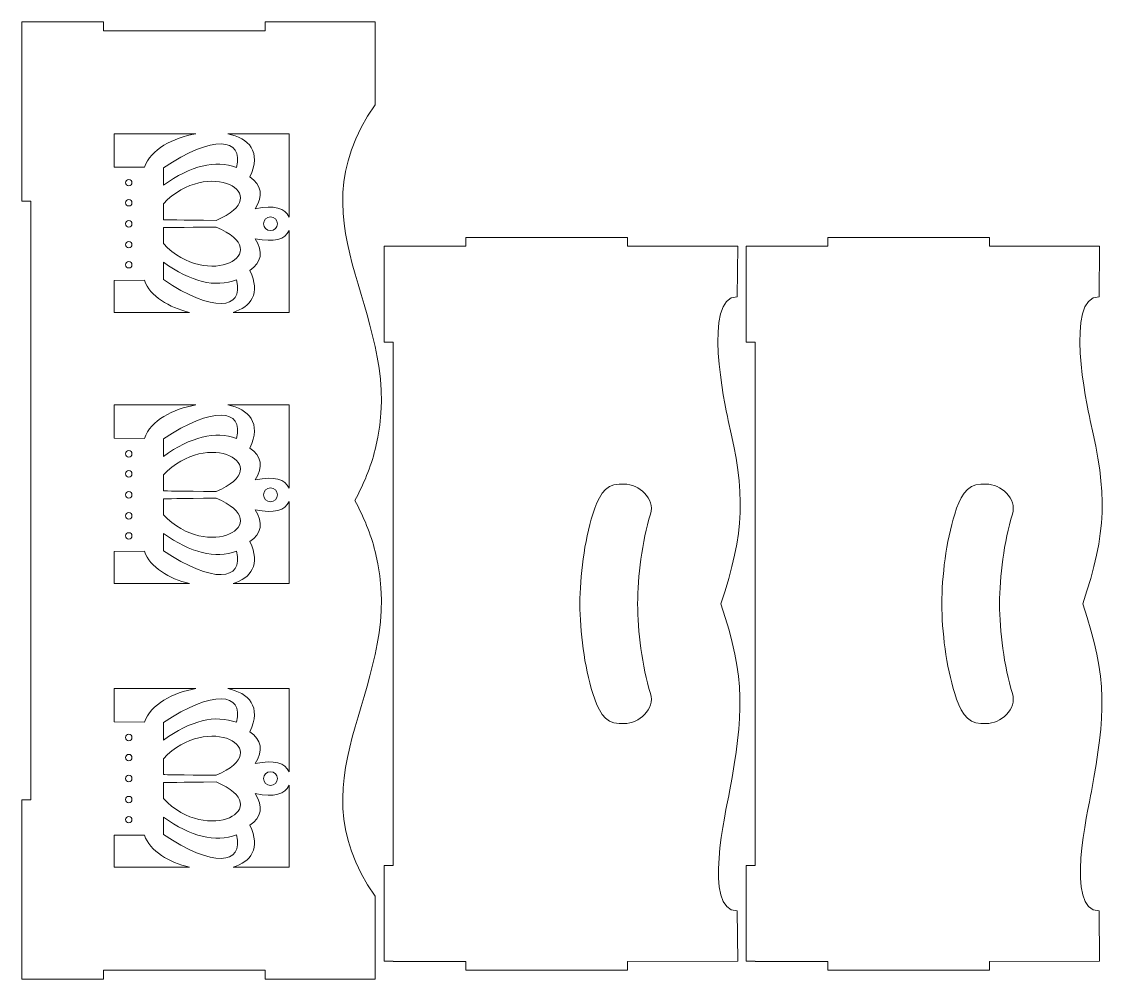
# Model space of a CAD drawing. Header units: millimetres. Extents: x -1460 to 1460, y -777 to 775.
# Drawn here: x -72.3 to 290.7, y 82.1 to 402.1 of the extents above; entities that cross this region are included whole.
import ezdxf

# ---------------------------------------------------------------- set-up
doc = ezdxf.new("R2010")
doc.units = ezdxf.units.MM
doc.header["$MEASUREMENT"] = 0
doc.layers.add('Camada 1', color=7, linetype='Continuous')

msp = doc.modelspace()

# ---------------------------------------------------------------- linework, layer by layer
at = {"layer": 'Camada 1', "color": 250, "lineweight": 20}
for points, knots in [([(-69.2511, 342.1057), (-69.2511, 342.1057), (-69.2511, 142.1083), (-69.2511, 142.1083), (-69.2511, 142.1083), (-69.2511, 142.1083), (-72.2511, 142.1083), (-72.2511, 142.1083), (-72.2511, 142.1083), (-72.2511, 142.1083), (-72.2511, 85.1069), (-72.2511, 85.1069), (-72.2511, 85.1069), (-72.2511, 85.1069), (-72.2486, 82.1069), (-72.2486, 82.1069), (-72.2486, 82.1069), (-72.2486, 82.1069), (-62.1142, 82.1069), (-62.1142, 82.1069), (-62.1142, 82.1069), (-62.1142, 82.1069), (-44.9745, 82.1069), (-44.9745, 82.1069), (-44.9745, 82.1069), (-44.9745, 82.1069), (-44.9745, 85.1069), (-44.9745, 85.1069), (-44.9745, 85.1069), (-44.9745, 85.1069), (9.0255, 85.1069), (9.0255, 85.1069), (9.0255, 85.1069), (9.0255, 85.1069), (9.0255, 82.1069), (9.0255, 82.1069), (9.0255, 82.1069), (9.0255, 82.1069), (45.8179, 82.1069), (45.8179, 82.1069), (45.8179, 82.1069), (45.8179, 82.1069), (45.8179, 109.8482), (45.8179, 109.8482), (45.8179, 109.8482), (16.4971, 151.4096), (57.2061, 180.7531), (45.8179, 225.0283), (45.8179, 225.0283), (44.2788, 231.012), (42.0059, 236.6974), (38.9831, 242.1069), (38.9831, 242.1069), (42.0059, 247.5164), (44.2788, 253.2018), (45.8179, 259.1855), (45.8179, 259.1855), (57.2056, 303.4588), (16.5007, 332.8006), (45.8143, 374.3603), (45.8143, 374.3603), (45.8143, 374.3603), (45.8179, 374.3658), (45.8179, 374.3658), (45.8179, 374.3658), (45.8179, 374.3658), (45.8179, 402.1069), (45.8179, 402.1069), (45.8179, 402.1069), (45.8179, 402.1069), (9.0255, 402.1069), (9.0255, 402.1069), (9.0255, 402.1069), (9.0255, 402.1069), (9.0255, 399.1069), (9.0255, 399.1069), (9.0255, 399.1069), (9.0255, 399.1069), (-44.9745, 399.1069), (-44.9745, 399.1069), (-44.9745, 399.1069), (-44.9745, 399.1069), (-44.9745, 402.1069), (-44.9745, 402.1069), (-44.9745, 402.1069), (-44.9745, 402.1069), (-62.1142, 402.1069), (-62.1142, 402.1069), (-62.1142, 402.1069), (-62.1142, 402.1069), (-72.2486, 402.1069), (-72.2486, 402.1069), (-72.2486, 402.1069), (-72.2486, 402.1069), (-72.2511, 399.1069), (-72.2511, 399.1069), (-72.2511, 399.1069), (-72.2511, 399.1069), (-72.2511, 342.1057), (-72.2511, 342.1057), (-72.2511, 342.1057), (-72.2511, 342.1057), (-69.2511, 342.1057), (-69.2511, 342.1057)], [0, 0, 0, 0, 0.03703704, 0.03703704, 0.03703704, 0.03703704, 0.07407407, 0.07407407, 0.07407407, 0.07407407, 0.11111111, 0.11111111, 0.11111111, 0.11111111, 0.14814815, 0.14814815, 0.14814815, 0.14814815, 0.18518519, 0.18518519, 0.18518519, 0.18518519, 0.22222222, 0.22222222, 0.22222222, 0.22222222, 0.25925926, 0.25925926, 0.25925926, 0.25925926, 0.2962963, 0.2962963, 0.2962963, 0.2962963, 0.33333333, 0.33333333, 0.33333333, 0.33333333, 0.37037037, 0.37037037, 0.37037037, 0.37037037, 0.40740741, 0.40740741, 0.40740741, 0.40740741, 0.44444444, 0.44444444, 0.44444444, 0.44444444, 0.48148148, 0.48148148, 0.48148148, 0.48148148, 0.51851852, 0.51851852, 0.51851852, 0.51851852, 0.55555556, 0.55555556, 0.55555556, 0.55555556, 0.59259259, 0.59259259, 0.59259259, 0.59259259, 0.62962963, 0.62962963, 0.62962963, 0.62962963, 0.66666667, 0.66666667, 0.66666667, 0.66666667, 0.7037037, 0.7037037, 0.7037037, 0.7037037, 0.74074074, 0.74074074, 0.74074074, 0.74074074, 0.77777778, 0.77777778, 0.77777778, 0.77777778, 0.81481481, 0.81481481, 0.81481481, 0.81481481, 0.85185185, 0.85185185, 0.85185185, 0.85185185, 0.88888889, 0.88888889, 0.88888889, 0.88888889, 0.92592593, 0.92592593, 0.92592593, 0.92592593, 1, 1, 1, 1]), ([(-41.3923, 364.657), (-41.3923, 364.657), (-14.0591, 364.657), (-14.0591, 364.657), (-14.0591, 364.657), (-21.6979, 363.3503), (-29.1485, 359.4382), (-31.2992, 353.4673), (-31.2992, 353.4673), (-31.2992, 353.4673), (-41.3923, 353.5168), (-41.3923, 353.5168), (-41.3923, 353.5168), (-41.3923, 353.5168), (-41.3923, 364.657), (-41.3923, 364.657)], [0, 0, 0, 0, 0.2, 0.2, 0.2, 0.2, 0.4, 0.4, 0.4, 0.4, 0.6, 0.6, 0.6, 0.6, 1, 1, 1, 1]), ([(-24.9206, 353.2911), (-8.4937, 364.2666), (1.8989, 363.5334), (-0.5066, 353.4011), (-0.5066, 353.4011), (-7.6198, 356.0257), (-15.7485, 354.0464), (-24.8927, 347.4632), (-24.8927, 347.4632), (-24.8927, 347.4632), (-24.9206, 353.2911), (-24.9206, 353.2911)], [0, 0, 0, 0, 0.25, 0.25, 0.25, 0.25, 0.5, 0.5, 0.5, 0.5, 1, 1, 1, 1]), ([(17.0277, 364.657), (17.0277, 364.657), (17.0277, 336.818), (17.0277, 336.818), (17.0277, 336.818), (15.8235, 339.9127), (12.0839, 340.8709), (5.7482, 339.6123), (5.7482, 339.6123), (8.5052, 343.9721), (7.9049, 347.5093), (3.9472, 350.2236), (3.9472, 350.2236), (7.9922, 358.6437), (3.5545, 363.2395), (-3.4114, 364.657), (-3.4114, 364.657), (-3.4114, 364.657), (17.0277, 364.657), (17.0277, 364.657)], [0, 0, 0, 0, 0.16666667, 0.16666667, 0.16666667, 0.16666667, 0.33333333, 0.33333333, 0.33333333, 0.33333333, 0.5, 0.5, 0.5, 0.5, 0.66666667, 0.66666667, 0.66666667, 0.66666667, 1, 1, 1, 1]), ([(-24.9199, 341.25), (-10.2583, 357.0189), (13.3767, 344.4454), (-7.2968, 335.6964), (-7.2968, 335.6964), (-19.3205, 335.843), (-24.3442, 335.9133), (-24.9205, 335.9133), (-24.9205, 335.9133), (-24.9201, 339.7455), (-24.9199, 341.5245), (-24.9199, 341.25)], [0, 0, 0, 0, 0.25, 0.25, 0.25, 0.25, 0.5, 0.5, 0.5, 0.5, 1, 1, 1, 1]), ([(-35.428, 348.3162), (-35.428, 347.724), (-35.9024, 347.244), (-36.4876, 347.244), (-36.4876, 347.244), (-37.0729, 347.244), (-37.5472, 347.724), (-37.5472, 348.3162), (-37.5472, 348.3162), (-37.5472, 348.9084), (-37.0729, 349.3885), (-36.4876, 349.3885), (-36.4876, 349.3885), (-35.9024, 349.3885), (-35.428, 348.9084), (-35.428, 348.3162)], [0, 0, 0, 0, 0.2, 0.2, 0.2, 0.2, 0.4, 0.4, 0.4, 0.4, 0.6, 0.6, 0.6, 0.6, 1, 1, 1, 1]), ([(-35.428, 341.6078), (-35.428, 341.0157), (-35.9024, 340.5356), (-36.4876, 340.5356), (-36.4876, 340.5356), (-37.0729, 340.5356), (-37.5472, 341.0157), (-37.5472, 341.6078), (-37.5472, 341.6078), (-37.5472, 342.2), (-37.0729, 342.6801), (-36.4876, 342.6801), (-36.4876, 342.6801), (-35.9024, 342.6801), (-35.428, 342.2), (-35.428, 341.6078)], [0, 0, 0, 0, 0.2, 0.2, 0.2, 0.2, 0.4, 0.4, 0.4, 0.4, 0.6, 0.6, 0.6, 0.6, 1, 1, 1, 1]), ([(-35.4286, 334.5987), (-35.4286, 334.5987), (-35.428, 334.5639), (-35.428, 334.5639), (-35.428, 334.5639), (-35.428, 333.9717), (-35.9024, 333.4917), (-36.4876, 333.4917), (-36.4876, 333.4917), (-37.0729, 333.4917), (-37.5472, 333.9717), (-37.5472, 334.5639), (-37.5472, 334.5639), (-37.5472, 334.5639), (-37.5467, 334.5985), (-37.5467, 334.5985), (-37.5467, 334.5985), (-37.5467, 334.5985), (-37.5472, 334.6333), (-37.5472, 334.6333), (-37.5472, 334.6333), (-37.5472, 335.2255), (-37.0729, 335.7055), (-36.4876, 335.7055), (-36.4876, 335.7055), (-35.9024, 335.7055), (-35.428, 335.2255), (-35.428, 334.6333), (-35.428, 334.6333), (-35.428, 334.6333), (-35.4286, 334.5987), (-35.4286, 334.5987)], [0, 0, 0, 0, 0.11111111, 0.11111111, 0.11111111, 0.11111111, 0.22222222, 0.22222222, 0.22222222, 0.22222222, 0.33333333, 0.33333333, 0.33333333, 0.33333333, 0.44444444, 0.44444444, 0.44444444, 0.44444444, 0.55555556, 0.55555556, 0.55555556, 0.55555556, 0.66666667, 0.66666667, 0.66666667, 0.66666667, 0.77777778, 0.77777778, 0.77777778, 0.77777778, 1, 1, 1, 1]), ([(10.8267, 336.904), (12.1009, 336.904), (13.134, 335.8724), (13.1362, 334.5987), (13.1362, 334.5987), (13.134, 333.3248), (12.1009, 332.2932), (10.8267, 332.2932), (10.8267, 332.2932), (9.5526, 332.2932), (8.5195, 333.3248), (8.5173, 334.5985), (8.5173, 334.5985), (8.5195, 335.8724), (9.5526, 336.904), (10.8267, 336.904)], [0, 0, 0, 0, 0.2, 0.2, 0.2, 0.2, 0.4, 0.4, 0.4, 0.4, 0.6, 0.6, 0.6, 0.6, 1, 1, 1, 1]), ([(-24.9205, 333.2839), (-24.3442, 333.2839), (-19.3205, 333.3542), (-7.2968, 333.5008), (-7.2968, 333.5008), (13.3767, 324.7518), (-10.2583, 312.1783), (-24.9199, 327.9472), (-24.9199, 327.9472), (-24.9199, 327.6727), (-24.9201, 329.4517), (-24.9205, 333.2839)], [0, 0, 0, 0, 0.25, 0.25, 0.25, 0.25, 0.5, 0.5, 0.5, 0.5, 1, 1, 1, 1]), ([(5.7482, 329.5849), (12.0839, 328.3263), (15.8235, 329.2845), (17.0277, 332.3791), (17.0277, 332.3791), (17.0277, 332.3791), (17.0277, 304.9769), (17.0277, 304.9769), (17.0277, 304.9769), (17.0277, 304.9769), (-1.672, 304.9769), (-1.672, 304.9769), (-1.672, 304.9769), (4.2556, 306.7777), (7.644, 311.2784), (3.9472, 318.9736), (3.9472, 318.9736), (7.9049, 321.6879), (8.5052, 325.2251), (5.7482, 329.5849)], [0, 0, 0, 0, 0.16666667, 0.16666667, 0.16666667, 0.16666667, 0.33333333, 0.33333333, 0.33333333, 0.33333333, 0.5, 0.5, 0.5, 0.5, 0.66666667, 0.66666667, 0.66666667, 0.66666667, 1, 1, 1, 1]), ([(-35.428, 327.5894), (-35.428, 326.9972), (-35.9024, 326.5171), (-36.4876, 326.5171), (-36.4876, 326.5171), (-37.0729, 326.5171), (-37.5472, 326.9972), (-37.5472, 327.5894), (-37.5472, 327.5894), (-37.5472, 328.1815), (-37.0729, 328.6616), (-36.4876, 328.6616), (-36.4876, 328.6616), (-35.9024, 328.6616), (-35.428, 328.1815), (-35.428, 327.5894)], [0, 0, 0, 0, 0.2, 0.2, 0.2, 0.2, 0.4, 0.4, 0.4, 0.4, 0.6, 0.6, 0.6, 0.6, 1, 1, 1, 1]), ([(51.8179, 295.03), (51.8179, 295.03), (51.8179, 120.1292), (51.8179, 120.1292), (51.8179, 120.1292), (51.8179, 120.1292), (48.8179, 120.1292), (48.8179, 120.1292), (48.8179, 120.1292), (48.8179, 120.1292), (48.8179, 88.1069), (48.8179, 88.1069), (48.8179, 88.1069), (48.8179, 88.1069), (51.8179, 88.1069), (51.8179, 88.1069), (51.8179, 88.1069), (51.8179, 88.1069), (51.8179, 88.1044), (51.8179, 88.1044), (51.8179, 88.1044), (51.8179, 88.1044), (76.092, 88.0846), (76.092, 88.0846), (76.092, 88.0846), (76.092, 88.0846), (76.092, 85.1069), (76.092, 85.1069), (76.092, 85.1069), (76.092, 85.1069), (130.092, 85.1069), (130.092, 85.1069), (130.092, 85.1069), (130.092, 85.1069), (130.092, 88.0846), (130.092, 88.0846), (130.092, 88.0846), (130.092, 88.0846), (166.8844, 88.1069), (166.8844, 88.1069), (166.8844, 88.1069), (166.8844, 88.1069), (166.7077, 104.9522), (166.7077, 104.9522), (166.7077, 104.9522), (155.0836, 104.9522), (163.0282, 138.6162), (164.1661, 144.8829), (164.1661, 144.8829), (168.7929, 170.3621), (169.7791, 182.4796), (161.2435, 207.5796), (161.2435, 207.5796), (169.3772, 231.4976), (169.4676, 244.4941), (163.7473, 268.8705), (163.7473, 268.8705), (162.6043, 273.7417), (155.0414, 310.207), (166.7077, 310.207), (166.7077, 310.207), (166.7077, 310.207), (166.8844, 327.0523), (166.8844, 327.0523), (166.8844, 327.0523), (166.8844, 327.0523), (130.092, 327.0746), (130.092, 327.0746), (130.092, 327.0746), (130.092, 327.0746), (130.092, 330.0523), (130.092, 330.0523), (130.092, 330.0523), (130.092, 330.0523), (76.092, 330.0523), (76.092, 330.0523), (76.092, 330.0523), (76.092, 330.0523), (76.092, 327.0746), (76.092, 327.0746), (76.092, 327.0746), (76.092, 327.0746), (51.8179, 327.0548), (51.8179, 327.0548), (51.8179, 327.0548), (51.8179, 327.0548), (51.8179, 327.0523), (51.8179, 327.0523), (51.8179, 327.0523), (51.8179, 327.0523), (48.8179, 327.0523), (48.8179, 327.0523), (48.8179, 327.0523), (48.8179, 327.0523), (48.8179, 295.03), (48.8179, 295.03), (48.8179, 295.03), (48.8179, 295.03), (51.8179, 295.03), (51.8179, 295.03)], [0, 0, 0, 0, 0.03846154, 0.03846154, 0.03846154, 0.03846154, 0.07692308, 0.07692308, 0.07692308, 0.07692308, 0.11538462, 0.11538462, 0.11538462, 0.11538462, 0.15384615, 0.15384615, 0.15384615, 0.15384615, 0.19230769, 0.19230769, 0.19230769, 0.19230769, 0.23076923, 0.23076923, 0.23076923, 0.23076923, 0.26923077, 0.26923077, 0.26923077, 0.26923077, 0.30769231, 0.30769231, 0.30769231, 0.30769231, 0.34615385, 0.34615385, 0.34615385, 0.34615385, 0.38461538, 0.38461538, 0.38461538, 0.38461538, 0.42307692, 0.42307692, 0.42307692, 0.42307692, 0.46153846, 0.46153846, 0.46153846, 0.46153846, 0.5, 0.5, 0.5, 0.5, 0.53846154, 0.53846154, 0.53846154, 0.53846154, 0.57692308, 0.57692308, 0.57692308, 0.57692308, 0.61538462, 0.61538462, 0.61538462, 0.61538462, 0.65384615, 0.65384615, 0.65384615, 0.65384615, 0.69230769, 0.69230769, 0.69230769, 0.69230769, 0.73076923, 0.73076923, 0.73076923, 0.73076923, 0.76923077, 0.76923077, 0.76923077, 0.76923077, 0.80769231, 0.80769231, 0.80769231, 0.80769231, 0.84615385, 0.84615385, 0.84615385, 0.84615385, 0.88461538, 0.88461538, 0.88461538, 0.88461538, 0.92307692, 0.92307692, 0.92307692, 0.92307692, 1, 1, 1, 1]), ([(172.7077, 295.03), (172.7077, 295.03), (172.7077, 120.1292), (172.7077, 120.1292), (172.7077, 120.1292), (172.7077, 120.1292), (169.7077, 120.1292), (169.7077, 120.1292), (169.7077, 120.1292), (169.7077, 120.1292), (169.7077, 88.1069), (169.7077, 88.1069), (169.7077, 88.1069), (169.7077, 88.1069), (172.7077, 88.1069), (172.7077, 88.1069), (172.7077, 88.1069), (172.7077, 88.1069), (172.7077, 88.1044), (172.7077, 88.1044), (172.7077, 88.1044), (172.7077, 88.1044), (196.9818, 88.0846), (196.9818, 88.0846), (196.9818, 88.0846), (196.9818, 88.0846), (196.9818, 85.1069), (196.9818, 85.1069), (196.9818, 85.1069), (196.9818, 85.1069), (250.9818, 85.1069), (250.9818, 85.1069), (250.9818, 85.1069), (250.9818, 85.1069), (250.9818, 88.0846), (250.9818, 88.0846), (250.9818, 88.0846), (250.9818, 88.0846), (287.7742, 88.1069), (287.7742, 88.1069), (287.7742, 88.1069), (287.7742, 88.1069), (287.5975, 104.9522), (287.5975, 104.9522), (287.5975, 104.9522), (275.9734, 104.9522), (283.918, 138.6162), (285.0559, 144.8829), (285.0559, 144.8829), (289.6827, 170.3621), (290.6689, 182.4796), (282.1333, 207.5796), (282.1333, 207.5796), (290.267, 231.4976), (290.3574, 244.4941), (284.6371, 268.8705), (284.6371, 268.8705), (283.4941, 273.7417), (275.9312, 310.207), (287.5975, 310.207), (287.5975, 310.207), (287.5975, 310.207), (287.7742, 327.0523), (287.7742, 327.0523), (287.7742, 327.0523), (287.7742, 327.0523), (250.9818, 327.0746), (250.9818, 327.0746), (250.9818, 327.0746), (250.9818, 327.0746), (250.9818, 330.0523), (250.9818, 330.0523), (250.9818, 330.0523), (250.9818, 330.0523), (196.9818, 330.0523), (196.9818, 330.0523), (196.9818, 330.0523), (196.9818, 330.0523), (196.9818, 327.0746), (196.9818, 327.0746), (196.9818, 327.0746), (196.9818, 327.0746), (172.7077, 327.0548), (172.7077, 327.0548), (172.7077, 327.0548), (172.7077, 327.0548), (172.7077, 327.0523), (172.7077, 327.0523), (172.7077, 327.0523), (172.7077, 327.0523), (169.7077, 327.0523), (169.7077, 327.0523), (169.7077, 327.0523), (169.7077, 327.0523), (169.7077, 295.03), (169.7077, 295.03), (169.7077, 295.03), (169.7077, 295.03), (172.7077, 295.03), (172.7077, 295.03)], [0, 0, 0, 0, 0.03846154, 0.03846154, 0.03846154, 0.03846154, 0.07692308, 0.07692308, 0.07692308, 0.07692308, 0.11538462, 0.11538462, 0.11538462, 0.11538462, 0.15384615, 0.15384615, 0.15384615, 0.15384615, 0.19230769, 0.19230769, 0.19230769, 0.19230769, 0.23076923, 0.23076923, 0.23076923, 0.23076923, 0.26923077, 0.26923077, 0.26923077, 0.26923077, 0.30769231, 0.30769231, 0.30769231, 0.30769231, 0.34615385, 0.34615385, 0.34615385, 0.34615385, 0.38461538, 0.38461538, 0.38461538, 0.38461538, 0.42307692, 0.42307692, 0.42307692, 0.42307692, 0.46153846, 0.46153846, 0.46153846, 0.46153846, 0.5, 0.5, 0.5, 0.5, 0.53846154, 0.53846154, 0.53846154, 0.53846154, 0.57692308, 0.57692308, 0.57692308, 0.57692308, 0.61538462, 0.61538462, 0.61538462, 0.61538462, 0.65384615, 0.65384615, 0.65384615, 0.65384615, 0.69230769, 0.69230769, 0.69230769, 0.69230769, 0.73076923, 0.73076923, 0.73076923, 0.73076923, 0.76923077, 0.76923077, 0.76923077, 0.76923077, 0.80769231, 0.80769231, 0.80769231, 0.80769231, 0.84615385, 0.84615385, 0.84615385, 0.84615385, 0.88461538, 0.88461538, 0.88461538, 0.88461538, 0.92307692, 0.92307692, 0.92307692, 0.92307692, 1, 1, 1, 1]), ([(-35.428, 320.881), (-35.428, 320.2888), (-35.9024, 319.8087), (-36.4876, 319.8087), (-36.4876, 319.8087), (-37.0729, 319.8087), (-37.5472, 320.2888), (-37.5472, 320.881), (-37.5472, 320.881), (-37.5472, 321.4732), (-37.0729, 321.9532), (-36.4876, 321.9532), (-36.4876, 321.9532), (-35.9024, 321.9532), (-35.428, 321.4732), (-35.428, 320.881)], [0, 0, 0, 0, 0.2, 0.2, 0.2, 0.2, 0.4, 0.4, 0.4, 0.4, 0.6, 0.6, 0.6, 0.6, 1, 1, 1, 1]), ([(-0.5066, 315.7961), (1.8989, 305.6638), (-8.4937, 304.9306), (-24.9206, 315.9061), (-24.9206, 315.9061), (-24.9206, 315.9061), (-24.8927, 321.734), (-24.8927, 321.734), (-24.8927, 321.734), (-15.7485, 315.1508), (-7.6198, 313.1715), (-0.5066, 315.7961)], [0, 0, 0, 0, 0.25, 0.25, 0.25, 0.25, 0.5, 0.5, 0.5, 0.5, 1, 1, 1, 1]), ([(-41.3923, 315.6804), (-41.3923, 315.6804), (-31.2992, 315.7299), (-31.2992, 315.7299), (-31.2992, 315.7299), (-29.3508, 310.3206), (-23.0516, 306.5999), (-16.205, 304.9769), (-16.205, 304.9769), (-16.205, 304.9769), (-41.3923, 304.9769), (-41.3923, 304.9769), (-41.3923, 304.9769), (-41.3923, 304.9769), (-41.3923, 315.6804), (-41.3923, 315.6804)], [0, 0, 0, 0, 0.2, 0.2, 0.2, 0.2, 0.4, 0.4, 0.4, 0.4, 0.6, 0.6, 0.6, 0.6, 1, 1, 1, 1]), ([(-41.3923, 274.0547), (-41.3923, 274.0547), (-14.0591, 274.0547), (-14.0591, 274.0547), (-14.0591, 274.0547), (-21.6979, 272.748), (-29.1485, 268.8359), (-31.2992, 262.865), (-31.2992, 262.865), (-31.2992, 262.865), (-41.3923, 262.9145), (-41.3923, 262.9145), (-41.3923, 262.9145), (-41.3923, 262.9145), (-41.3923, 274.0547), (-41.3923, 274.0547)], [0, 0, 0, 0, 0.2, 0.2, 0.2, 0.2, 0.4, 0.4, 0.4, 0.4, 0.6, 0.6, 0.6, 0.6, 1, 1, 1, 1]), ([(-24.9206, 262.6888), (-8.4937, 273.6643), (1.8989, 272.9311), (-0.5066, 262.7988), (-0.5066, 262.7988), (-7.6198, 265.4234), (-15.7485, 263.4441), (-24.8927, 256.8609), (-24.8927, 256.8609), (-24.8927, 256.8609), (-24.9206, 262.6888), (-24.9206, 262.6888)], [0, 0, 0, 0, 0.25, 0.25, 0.25, 0.25, 0.5, 0.5, 0.5, 0.5, 1, 1, 1, 1]), ([(-3.4114, 274.0547), (-3.4114, 274.0547), (17.0277, 274.0547), (17.0277, 274.0547), (17.0277, 274.0547), (17.0277, 274.0547), (17.0277, 246.2157), (17.0277, 246.2157), (17.0277, 246.2157), (15.8235, 249.3104), (12.0839, 250.2686), (5.7482, 249.01), (5.7482, 249.01), (8.5052, 253.3698), (7.9049, 256.907), (3.9472, 259.6213), (3.9472, 259.6213), (7.9922, 268.0414), (3.5545, 272.6372), (-3.4114, 274.0547)], [0, 0, 0, 0, 0.16666667, 0.16666667, 0.16666667, 0.16666667, 0.33333333, 0.33333333, 0.33333333, 0.33333333, 0.5, 0.5, 0.5, 0.5, 0.66666667, 0.66666667, 0.66666667, 0.66666667, 1, 1, 1, 1]), ([(-24.9199, 250.6477), (-10.2583, 266.4166), (13.3767, 253.8431), (-7.2968, 245.0941), (-7.2968, 245.0941), (-19.3205, 245.2407), (-24.3442, 245.311), (-24.9205, 245.311), (-24.9205, 245.311), (-24.9201, 249.1432), (-24.9199, 250.9222), (-24.9199, 250.6477)], [0, 0, 0, 0, 0.25, 0.25, 0.25, 0.25, 0.5, 0.5, 0.5, 0.5, 1, 1, 1, 1]), ([(-36.4876, 258.7862), (-35.9024, 258.7862), (-35.428, 258.3061), (-35.428, 257.7139), (-35.428, 257.7139), (-35.428, 257.1217), (-35.9024, 256.6417), (-36.4876, 256.6417), (-36.4876, 256.6417), (-37.0729, 256.6417), (-37.5472, 257.1217), (-37.5472, 257.7139), (-37.5472, 257.7139), (-37.5472, 258.3061), (-37.0729, 258.7862), (-36.4876, 258.7862)], [0, 0, 0, 0, 0.2, 0.2, 0.2, 0.2, 0.4, 0.4, 0.4, 0.4, 0.6, 0.6, 0.6, 0.6, 1, 1, 1, 1]), ([(-36.4876, 252.0778), (-35.9024, 252.0778), (-35.428, 251.5977), (-35.428, 251.0055), (-35.428, 251.0055), (-35.428, 250.4134), (-35.9024, 249.9333), (-36.4876, 249.9333), (-36.4876, 249.9333), (-37.0729, 249.9333), (-37.5472, 250.4134), (-37.5472, 251.0055), (-37.5472, 251.0055), (-37.5472, 251.5977), (-37.0729, 252.0778), (-36.4876, 252.0778)], [0, 0, 0, 0, 0.2, 0.2, 0.2, 0.2, 0.4, 0.4, 0.4, 0.4, 0.6, 0.6, 0.6, 0.6, 1, 1, 1, 1]), ([(118.4804, 177.582), (115.6354, 186.7416), (114.1977, 198.4199), (114.188, 207.5796), (114.188, 207.5796), (114.1977, 216.7393), (115.6354, 228.4176), (118.4804, 237.5772), (118.4804, 237.5772), (120.0911, 242.7627), (122.4265, 247.5796), (127.2497, 247.5796), (127.2497, 247.5796), (127.2497, 247.5796), (129.0037, 247.5796), (129.0037, 247.5796), (129.0037, 247.5796), (133.8244, 247.5796), (139.3825, 242.7614), (137.773, 237.5772), (137.773, 237.5772), (134.9158, 228.3746), (133.4903, 216.6956), (133.4806, 207.5796), (133.4806, 207.5796), (133.4903, 198.4636), (134.9158, 186.7846), (137.773, 177.582), (137.773, 177.582), (139.3825, 172.3978), (133.8264, 167.5796), (129.0037, 167.5796), (129.0037, 167.5796), (129.0037, 167.5796), (127.2497, 167.5796), (127.2497, 167.5796), (127.2497, 167.5796), (122.4265, 167.5796), (120.0911, 172.3965), (118.4804, 177.582)], [0, 0, 0, 0, 0.09090909, 0.09090909, 0.09090909, 0.09090909, 0.18181818, 0.18181818, 0.18181818, 0.18181818, 0.27272727, 0.27272727, 0.27272727, 0.27272727, 0.36363636, 0.36363636, 0.36363636, 0.36363636, 0.45454545, 0.45454545, 0.45454545, 0.45454545, 0.54545455, 0.54545455, 0.54545455, 0.54545455, 0.63636364, 0.63636364, 0.63636364, 0.63636364, 0.72727273, 0.72727273, 0.72727273, 0.72727273, 0.81818182, 0.81818182, 0.81818182, 0.81818182, 1, 1, 1, 1]), ([(239.3702, 177.582), (236.5252, 186.7416), (235.0875, 198.4199), (235.0778, 207.5796), (235.0778, 207.5796), (235.0875, 216.7393), (236.5252, 228.4176), (239.3702, 237.5772), (239.3702, 237.5772), (240.9809, 242.7627), (243.3163, 247.5796), (248.1395, 247.5796), (248.1395, 247.5796), (248.1395, 247.5796), (249.8935, 247.5796), (249.8935, 247.5796), (249.8935, 247.5796), (254.7142, 247.5796), (260.2723, 242.7614), (258.6628, 237.5772), (258.6628, 237.5772), (255.8056, 228.3746), (254.3801, 216.6956), (254.3704, 207.5796), (254.3704, 207.5796), (254.3801, 198.4636), (255.8056, 186.7846), (258.6628, 177.582), (258.6628, 177.582), (260.2723, 172.3978), (254.7162, 167.5796), (249.8935, 167.5796), (249.8935, 167.5796), (249.8935, 167.5796), (248.1395, 167.5796), (248.1395, 167.5796), (248.1395, 167.5796), (243.3163, 167.5796), (240.9809, 172.3965), (239.3702, 177.582)], [0, 0, 0, 0, 0.09090909, 0.09090909, 0.09090909, 0.09090909, 0.18181818, 0.18181818, 0.18181818, 0.18181818, 0.27272727, 0.27272727, 0.27272727, 0.27272727, 0.36363636, 0.36363636, 0.36363636, 0.36363636, 0.45454545, 0.45454545, 0.45454545, 0.45454545, 0.54545455, 0.54545455, 0.54545455, 0.54545455, 0.63636364, 0.63636364, 0.63636364, 0.63636364, 0.72727273, 0.72727273, 0.72727273, 0.72727273, 0.81818182, 0.81818182, 0.81818182, 0.81818182, 1, 1, 1, 1]), ([(-35.4286, 243.9964), (-35.4286, 243.9964), (-35.428, 243.9616), (-35.428, 243.9616), (-35.428, 243.9616), (-35.428, 243.3694), (-35.9024, 242.8894), (-36.4876, 242.8894), (-36.4876, 242.8894), (-37.0729, 242.8894), (-37.5472, 243.3694), (-37.5472, 243.9616), (-37.5472, 243.9616), (-37.5472, 243.9616), (-37.5467, 243.9962), (-37.5467, 243.9962), (-37.5467, 243.9962), (-37.5467, 243.9962), (-37.5472, 244.031), (-37.5472, 244.031), (-37.5472, 244.031), (-37.5472, 244.6232), (-37.0729, 245.1032), (-36.4876, 245.1032), (-36.4876, 245.1032), (-35.9024, 245.1032), (-35.428, 244.6232), (-35.428, 244.031), (-35.428, 244.031), (-35.428, 244.031), (-35.4286, 243.9964), (-35.4286, 243.9964)], [0, 0, 0, 0, 0.11111111, 0.11111111, 0.11111111, 0.11111111, 0.22222222, 0.22222222, 0.22222222, 0.22222222, 0.33333333, 0.33333333, 0.33333333, 0.33333333, 0.44444444, 0.44444444, 0.44444444, 0.44444444, 0.55555556, 0.55555556, 0.55555556, 0.55555556, 0.66666667, 0.66666667, 0.66666667, 0.66666667, 0.77777778, 0.77777778, 0.77777778, 0.77777778, 1, 1, 1, 1]), ([(10.8267, 246.3017), (12.1009, 246.3017), (13.134, 245.2701), (13.1362, 243.9964), (13.1362, 243.9964), (13.134, 242.7225), (12.1009, 241.6909), (10.8267, 241.6909), (10.8267, 241.6909), (9.5526, 241.6909), (8.5195, 242.7225), (8.5173, 243.9962), (8.5173, 243.9962), (8.5195, 245.2701), (9.5526, 246.3017), (10.8267, 246.3017)], [0, 0, 0, 0, 0.2, 0.2, 0.2, 0.2, 0.4, 0.4, 0.4, 0.4, 0.6, 0.6, 0.6, 0.6, 1, 1, 1, 1]), ([(-24.9205, 242.6816), (-24.3442, 242.6816), (-19.3205, 242.7519), (-7.2968, 242.8985), (-7.2968, 242.8985), (13.3767, 234.1495), (-10.2583, 221.576), (-24.9199, 237.3449), (-24.9199, 237.3449), (-24.9199, 237.0704), (-24.9201, 238.8494), (-24.9205, 242.6816)], [0, 0, 0, 0, 0.25, 0.25, 0.25, 0.25, 0.5, 0.5, 0.5, 0.5, 1, 1, 1, 1]), ([(17.0277, 241.7768), (17.0277, 241.7768), (17.0277, 214.3746), (17.0277, 214.3746), (17.0277, 214.3746), (17.0277, 214.3746), (-1.672, 214.3746), (-1.672, 214.3746), (-1.672, 214.3746), (4.2556, 216.1754), (7.644, 220.6761), (3.9472, 228.3713), (3.9472, 228.3713), (7.9049, 231.0856), (8.5052, 234.6228), (5.7482, 238.9826), (5.7482, 238.9826), (12.0839, 237.724), (15.8235, 238.6822), (17.0277, 241.7768)], [0, 0, 0, 0, 0.16666667, 0.16666667, 0.16666667, 0.16666667, 0.33333333, 0.33333333, 0.33333333, 0.33333333, 0.5, 0.5, 0.5, 0.5, 0.66666667, 0.66666667, 0.66666667, 0.66666667, 1, 1, 1, 1]), ([(-36.4876, 238.0593), (-35.9024, 238.0593), (-35.428, 237.5792), (-35.428, 236.9871), (-35.428, 236.9871), (-35.428, 236.3949), (-35.9024, 235.9148), (-36.4876, 235.9148), (-36.4876, 235.9148), (-37.0729, 235.9148), (-37.5472, 236.3949), (-37.5472, 236.9871), (-37.5472, 236.9871), (-37.5472, 237.5792), (-37.0729, 238.0593), (-36.4876, 238.0593)], [0, 0, 0, 0, 0.2, 0.2, 0.2, 0.2, 0.4, 0.4, 0.4, 0.4, 0.6, 0.6, 0.6, 0.6, 1, 1, 1, 1]), ([(-36.4876, 231.3509), (-35.9024, 231.3509), (-35.428, 230.8709), (-35.428, 230.2787), (-35.428, 230.2787), (-35.428, 229.6865), (-35.9024, 229.2064), (-36.4876, 229.2064), (-36.4876, 229.2064), (-37.0729, 229.2064), (-37.5472, 229.6865), (-37.5472, 230.2787), (-37.5472, 230.2787), (-37.5472, 230.8709), (-37.0729, 231.3509), (-36.4876, 231.3509)], [0, 0, 0, 0, 0.2, 0.2, 0.2, 0.2, 0.4, 0.4, 0.4, 0.4, 0.6, 0.6, 0.6, 0.6, 1, 1, 1, 1]), ([(-24.8927, 231.1317), (-15.7485, 224.5485), (-7.6198, 222.5692), (-0.5066, 225.1938), (-0.5066, 225.1938), (1.8989, 215.0615), (-8.4937, 214.3283), (-24.9206, 225.3038), (-24.9206, 225.3038), (-24.9206, 225.3038), (-24.8927, 231.1317), (-24.8927, 231.1317)], [0, 0, 0, 0, 0.25, 0.25, 0.25, 0.25, 0.5, 0.5, 0.5, 0.5, 1, 1, 1, 1]), ([(-41.3923, 225.0781), (-41.3923, 225.0781), (-31.2992, 225.1276), (-31.2992, 225.1276), (-31.2992, 225.1276), (-29.3508, 219.7183), (-23.0516, 215.9976), (-16.205, 214.3746), (-16.205, 214.3746), (-16.205, 214.3746), (-41.3923, 214.3746), (-41.3923, 214.3746), (-41.3923, 214.3746), (-41.3923, 214.3746), (-41.3923, 225.0781), (-41.3923, 225.0781)], [0, 0, 0, 0, 0.2, 0.2, 0.2, 0.2, 0.4, 0.4, 0.4, 0.4, 0.6, 0.6, 0.6, 0.6, 1, 1, 1, 1]), ([(-41.3923, 179.2369), (-41.3923, 179.2369), (-14.0591, 179.2369), (-14.0591, 179.2369), (-14.0591, 179.2369), (-21.6979, 177.9302), (-29.1485, 174.0181), (-31.2992, 168.0472), (-31.2992, 168.0472), (-31.2992, 168.0472), (-41.3923, 168.0967), (-41.3923, 168.0967), (-41.3923, 168.0967), (-41.3923, 168.0967), (-41.3923, 179.2369), (-41.3923, 179.2369)], [0, 0, 0, 0, 0.2, 0.2, 0.2, 0.2, 0.4, 0.4, 0.4, 0.4, 0.6, 0.6, 0.6, 0.6, 1, 1, 1, 1]), ([(-24.9206, 167.871), (-8.4937, 178.8465), (1.8989, 178.1133), (-0.5066, 167.981), (-0.5066, 167.981), (-7.6198, 170.6056), (-15.7485, 168.6263), (-24.8927, 162.0431), (-24.8927, 162.0431), (-24.8927, 162.0431), (-24.9206, 167.871), (-24.9206, 167.871)], [0, 0, 0, 0, 0.25, 0.25, 0.25, 0.25, 0.5, 0.5, 0.5, 0.5, 1, 1, 1, 1]), ([(-3.4114, 179.2369), (-3.4114, 179.2369), (17.0277, 179.2369), (17.0277, 179.2369), (17.0277, 179.2369), (17.0277, 179.2369), (17.0277, 151.3979), (17.0277, 151.3979), (17.0277, 151.3979), (15.8235, 154.4926), (12.0839, 155.4508), (5.7482, 154.1922), (5.7482, 154.1922), (8.5052, 158.552), (7.9049, 162.0892), (3.9472, 164.8035), (3.9472, 164.8035), (7.9922, 173.2236), (3.5545, 177.8194), (-3.4114, 179.2369)], [0, 0, 0, 0, 0.16666667, 0.16666667, 0.16666667, 0.16666667, 0.33333333, 0.33333333, 0.33333333, 0.33333333, 0.5, 0.5, 0.5, 0.5, 0.66666667, 0.66666667, 0.66666667, 0.66666667, 1, 1, 1, 1]), ([(-24.9199, 155.8299), (-10.2583, 171.5988), (13.3767, 159.0253), (-7.2968, 150.2763), (-7.2968, 150.2763), (-19.3205, 150.4229), (-24.3442, 150.4932), (-24.9205, 150.4932), (-24.9205, 150.4932), (-24.9201, 154.3254), (-24.9199, 156.1044), (-24.9199, 155.8299)], [0, 0, 0, 0, 0.25, 0.25, 0.25, 0.25, 0.5, 0.5, 0.5, 0.5, 1, 1, 1, 1]), ([(-36.4876, 163.9684), (-35.9024, 163.9684), (-35.428, 163.4883), (-35.428, 162.8961), (-35.428, 162.8961), (-35.428, 162.3039), (-35.9024, 161.8239), (-36.4876, 161.8239), (-36.4876, 161.8239), (-37.0729, 161.8239), (-37.5472, 162.3039), (-37.5472, 162.8961), (-37.5472, 162.8961), (-37.5472, 163.4883), (-37.0729, 163.9684), (-36.4876, 163.9684)], [0, 0, 0, 0, 0.2, 0.2, 0.2, 0.2, 0.4, 0.4, 0.4, 0.4, 0.6, 0.6, 0.6, 0.6, 1, 1, 1, 1]), ([(-36.4876, 157.26), (-35.9024, 157.26), (-35.428, 156.7799), (-35.428, 156.1877), (-35.428, 156.1877), (-35.428, 155.5956), (-35.9024, 155.1155), (-36.4876, 155.1155), (-36.4876, 155.1155), (-37.0729, 155.1155), (-37.5472, 155.5956), (-37.5472, 156.1877), (-37.5472, 156.1877), (-37.5472, 156.7799), (-37.0729, 157.26), (-36.4876, 157.26)], [0, 0, 0, 0, 0.2, 0.2, 0.2, 0.2, 0.4, 0.4, 0.4, 0.4, 0.6, 0.6, 0.6, 0.6, 1, 1, 1, 1]), ([(-35.4286, 149.1786), (-35.4286, 149.1786), (-35.428, 149.1438), (-35.428, 149.1438), (-35.428, 149.1438), (-35.428, 148.5516), (-35.9024, 148.0716), (-36.4876, 148.0716), (-36.4876, 148.0716), (-37.0729, 148.0716), (-37.5472, 148.5516), (-37.5472, 149.1438), (-37.5472, 149.1438), (-37.5472, 149.1438), (-37.5467, 149.1784), (-37.5467, 149.1784), (-37.5467, 149.1784), (-37.5467, 149.1784), (-37.5472, 149.2132), (-37.5472, 149.2132), (-37.5472, 149.2132), (-37.5472, 149.8054), (-37.0729, 150.2854), (-36.4876, 150.2854), (-36.4876, 150.2854), (-35.9024, 150.2854), (-35.428, 149.8054), (-35.428, 149.2132), (-35.428, 149.2132), (-35.428, 149.2132), (-35.4286, 149.1786), (-35.4286, 149.1786)], [0, 0, 0, 0, 0.11111111, 0.11111111, 0.11111111, 0.11111111, 0.22222222, 0.22222222, 0.22222222, 0.22222222, 0.33333333, 0.33333333, 0.33333333, 0.33333333, 0.44444444, 0.44444444, 0.44444444, 0.44444444, 0.55555556, 0.55555556, 0.55555556, 0.55555556, 0.66666667, 0.66666667, 0.66666667, 0.66666667, 0.77777778, 0.77777778, 0.77777778, 0.77777778, 1, 1, 1, 1]), ([(8.5173, 149.1784), (8.5195, 150.4523), (9.5526, 151.4839), (10.8267, 151.4839), (10.8267, 151.4839), (12.1009, 151.4839), (13.134, 150.4523), (13.1362, 149.1786), (13.1362, 149.1786), (13.134, 147.9047), (12.1009, 146.8731), (10.8267, 146.8731), (10.8267, 146.8731), (9.5526, 146.8731), (8.5195, 147.9047), (8.5173, 149.1784)], [0, 0, 0, 0, 0.2, 0.2, 0.2, 0.2, 0.4, 0.4, 0.4, 0.4, 0.6, 0.6, 0.6, 0.6, 1, 1, 1, 1]), ([(-7.2968, 148.0807), (13.3767, 139.3317), (-10.2583, 126.7582), (-24.9199, 142.5271), (-24.9199, 142.5271), (-24.9199, 142.2526), (-24.9201, 144.0316), (-24.9205, 147.8638), (-24.9205, 147.8638), (-24.3442, 147.8638), (-19.3205, 147.9341), (-7.2968, 148.0807)], [0, 0, 0, 0, 0.25, 0.25, 0.25, 0.25, 0.5, 0.5, 0.5, 0.5, 1, 1, 1, 1]), ([(5.7482, 144.1648), (12.0839, 142.9062), (15.8235, 143.8644), (17.0277, 146.959), (17.0277, 146.959), (17.0277, 146.959), (17.0277, 119.5568), (17.0277, 119.5568), (17.0277, 119.5568), (17.0277, 119.5568), (-1.672, 119.5568), (-1.672, 119.5568), (-1.672, 119.5568), (4.2556, 121.3576), (7.644, 125.8583), (3.9472, 133.5535), (3.9472, 133.5535), (7.9049, 136.2678), (8.5052, 139.805), (5.7482, 144.1648)], [0, 0, 0, 0, 0.16666667, 0.16666667, 0.16666667, 0.16666667, 0.33333333, 0.33333333, 0.33333333, 0.33333333, 0.5, 0.5, 0.5, 0.5, 0.66666667, 0.66666667, 0.66666667, 0.66666667, 1, 1, 1, 1]), ([(-36.4876, 143.2415), (-35.9024, 143.2415), (-35.428, 142.7614), (-35.428, 142.1693), (-35.428, 142.1693), (-35.428, 141.5771), (-35.9024, 141.097), (-36.4876, 141.097), (-36.4876, 141.097), (-37.0729, 141.097), (-37.5472, 141.5771), (-37.5472, 142.1693), (-37.5472, 142.1693), (-37.5472, 142.7614), (-37.0729, 143.2415), (-36.4876, 143.2415)], [0, 0, 0, 0, 0.2, 0.2, 0.2, 0.2, 0.4, 0.4, 0.4, 0.4, 0.6, 0.6, 0.6, 0.6, 1, 1, 1, 1]), ([(-36.4876, 136.5331), (-35.9024, 136.5331), (-35.428, 136.0531), (-35.428, 135.4609), (-35.428, 135.4609), (-35.428, 134.8687), (-35.9024, 134.3886), (-36.4876, 134.3886), (-36.4876, 134.3886), (-37.0729, 134.3886), (-37.5472, 134.8687), (-37.5472, 135.4609), (-37.5472, 135.4609), (-37.5472, 136.0531), (-37.0729, 136.5331), (-36.4876, 136.5331)], [0, 0, 0, 0, 0.2, 0.2, 0.2, 0.2, 0.4, 0.4, 0.4, 0.4, 0.6, 0.6, 0.6, 0.6, 1, 1, 1, 1]), ([(-24.8927, 136.3139), (-15.7485, 129.7307), (-7.6198, 127.7514), (-0.5066, 130.376), (-0.5066, 130.376), (1.8989, 120.2437), (-8.4937, 119.5105), (-24.9206, 130.486), (-24.9206, 130.486), (-24.9206, 130.486), (-24.8927, 136.3139), (-24.8927, 136.3139)], [0, 0, 0, 0, 0.25, 0.25, 0.25, 0.25, 0.5, 0.5, 0.5, 0.5, 1, 1, 1, 1]), ([(-41.3923, 130.2603), (-41.3923, 130.2603), (-31.2992, 130.3098), (-31.2992, 130.3098), (-31.2992, 130.3098), (-29.3508, 124.9005), (-23.0516, 121.1798), (-16.205, 119.5568), (-16.205, 119.5568), (-16.205, 119.5568), (-41.3923, 119.5568), (-41.3923, 119.5568), (-41.3923, 119.5568), (-41.3923, 119.5568), (-41.3923, 130.2603), (-41.3923, 130.2603)], [0, 0, 0, 0, 0.2, 0.2, 0.2, 0.2, 0.4, 0.4, 0.4, 0.4, 0.6, 0.6, 0.6, 0.6, 1, 1, 1, 1])]:
    msp.add_open_spline(points, degree=3, knots=knots, dxfattribs=at)

doc.saveas('drawing.dxf')
